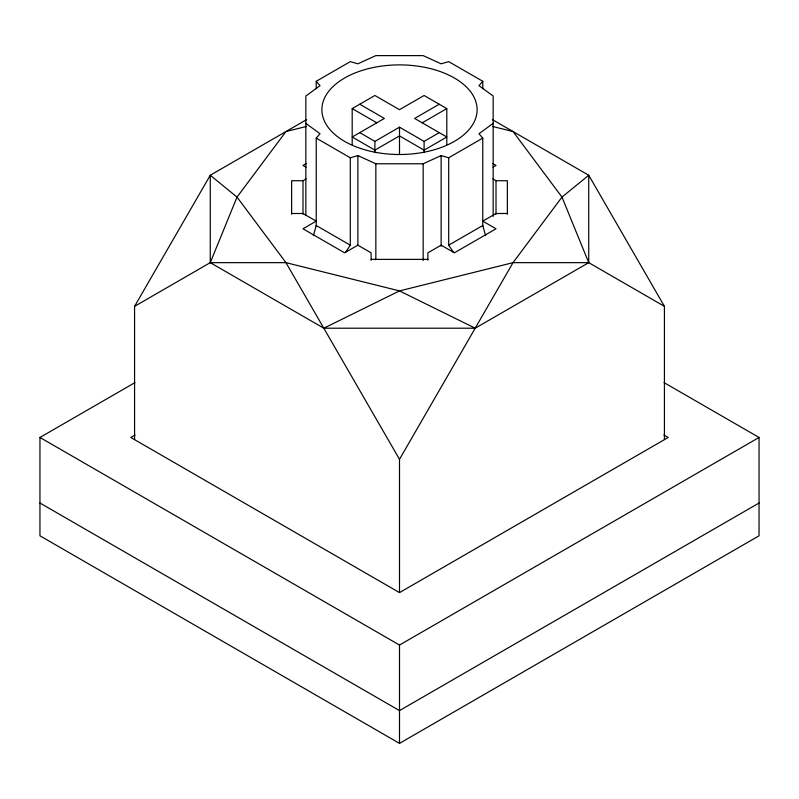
<?xml version="1.0" encoding="UTF-8"?>
<svg xmlns="http://www.w3.org/2000/svg" width="799" height="799" viewBox="0 0 799 799"><rect width="100%" height="100%" fill="white"/><g stroke="black" fill="none" stroke-linecap="round" stroke-linejoin="round"><path stroke-width="1.2" d="M313.398 235.665L316.234 225.508L350.302 245.173L345.478 252.404M134.572 439.54L134.572 306.357L210.267 262.651L237.023 197.103L285.962 131.545L306.496 126.442M134.572 306.357L210.267 175.251L306.666 119.59M399.5 592.498L399.5 459.315L513.038 262.651L561.977 197.103L588.733 175.251L664.428 306.357L664.428 439.54M316.234 226.117L316.234 138.107L320.019 133.733L305.837 123.356M316.234 88.679L316.234 81.288L350.302 61.623L357.872 63.81L375.84 55.62L423.16 55.62L441.128 63.81L448.698 61.623L482.766 81.288L478.981 85.663L493.163 96.04L493.163 216.469M493.163 123.356L478.981 133.733L482.766 138.107L482.766 226.087M352.189 144.509L352.189 108.604L374.901 95.49L399.5 109.693L424.099 95.49L446.811 108.604L446.811 144.509M306.187 163.565L302.991 165.423L306.047 167.181M291.635 214.222L291.635 180.714L302.991 180.714L306.047 178.946M359.76 132.644L374.901 141.383L399.5 127.181L424.099 141.383L439.24 132.644M439.24 104.23L414.641 118.442L446.811 137.009L424.099 150.122L399.5 135.92L374.901 150.122L352.189 137.009L384.359 118.442L359.76 104.23M422.212 122.806L446.811 108.604M316.234 138.107L350.302 157.773L357.872 155.585L375.84 163.775L423.16 163.775L441.128 155.585L448.698 157.773L482.766 138.107M492.953 167.181L496.009 165.423L492.813 163.565M664.029 382.611L759.05 437.462L759.05 535.799L399.5 743.38L39.95 535.799L39.95 437.462L134.971 382.611M453.522 252.404L448.698 245.173L482.766 225.508L485.602 235.665M135.101 434.976L130.786 437.462L399.5 592.608L668.214 437.462L663.899 434.976M399.5 459.315L285.962 262.651L237.023 197.103L210.267 175.251L210.267 262.651L323.805 328.209L475.195 328.209L588.733 262.651L664.428 306.357M39.95 437.462L399.5 645.053L759.05 437.462M759.05 503.02L399.5 710.601L39.95 503.02M323.805 328.209L399.5 290.906L513.038 262.651L588.733 262.651L588.733 175.251L492.334 119.59M492.953 178.956L496.009 180.724L507.365 180.714L507.365 214.222M291.635 213.493L302.991 213.493L316.234 221.133L302.991 228.784L344.619 252.824L357.872 245.173L371.116 252.824L371.116 260.284M507.365 213.493L496.009 213.503L482.766 221.133L496.009 228.784L454.381 252.824L441.128 245.173L427.884 252.824L427.884 260.244M371.116 259.375L427.884 259.375M210.267 262.651L285.962 262.651L399.5 290.906L475.195 328.209M492.504 126.442L513.038 131.545L561.977 197.103L588.733 262.651M352.189 108.604L376.788 122.806M316.234 81.288L320.019 85.663L305.837 96.04L305.837 215.55M496.009 180.724L496.009 214.302M482.766 81.288L482.766 88.679M448.698 157.773L448.698 245.173M441.128 155.585L441.128 246.222M424.099 141.383L424.099 152.599M423.16 163.775L423.16 260.614M399.5 127.181L399.5 154.497M399.5 645.053L399.5 743.38M375.84 163.775L375.84 259.715M374.901 141.383L374.901 152.599M357.872 155.585L357.872 245.293M350.302 157.773L350.302 245.173M302.991 180.714L302.991 214.112M360.699 148.504A77.613 44.804 0 0 0 477.113 109.693A77.613 44.804 0 0 0 360.699 70.891A77.613 44.804 0 0 0 360.699 148.504"/></g></svg>
